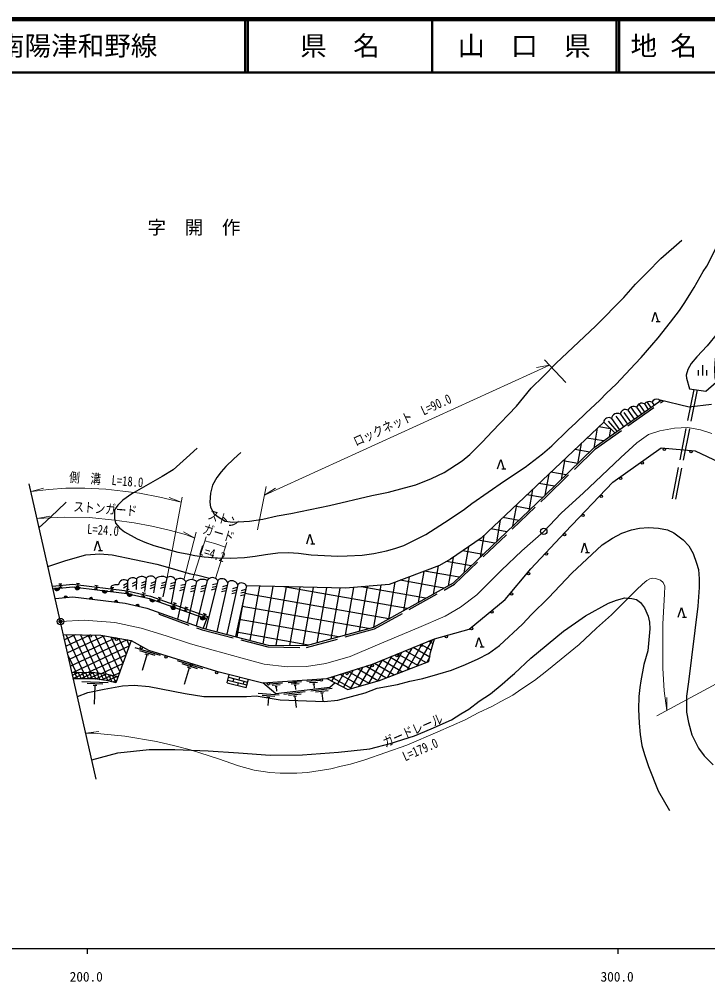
# Model space of a CAD drawing. Units: millimetres at full size, sheet at 1:1000; details may follow other scales. Extents: x 40000 to 680000, y 20000 to 380000.
# Drawn here: x 255222 to 384916, y 198715 to 380000 of the extents above; entities that cross this region are included whole.
import ezdxf
from ezdxf.enums import TextEntityAlignment as Align

# ---------------------------------------------------------------- set-up
doc = ezdxf.new("R2010")
doc.units = ezdxf.units.MM
doc.header["$LTSCALE"] = 1000
doc.header["$PDMODE"] = 32
doc.header["$PDSIZE"] = 500
doc.linetypes.add('CHAIN', pattern=[18.5, 12, -1.5, 3.5, -1.5])
doc.linetypes.add('DASHED', pattern=[7.5, 6, -1.5])
for name, color, linetype, lineweight in [('M-BGD', 7, 'Continuous', 25), ('M-BMK', 2, 'CHAIN', 13), ('M-BMK-OTRS', 5, 'Continuous', 25), ('M-BMK-SRVR', 3, 'Continuous', 25), ('M-STR-HTXT', 7, 'Continuous', 13), ('M-TTL', 2, 'Continuous', 140), ('M-TTL-BAND', 7, 'Continuous', 25), ('M-TTL-LINE', 7, 'Continuous', 50)]:
    doc.layers.add(name, color=color, linetype=linetype, lineweight=lineweight)
for name, color, linetype in [('M-BMK-HTXT', 7, 'Continuous'), ('M-OTRS', 6, 'Continuous'), ('M-TTL-TXT', 7, 'Continuous')]:
    doc.layers.add(name, color=color, linetype=linetype)
doc.styles.add('ＭＳ ゴシック', font='')
doc.styles.get('ＭＳ ゴシック').set_extended_font_data('MS Gothic')

msp = doc.modelspace()

# ---------------------------------------------------------------- hatches: boundary and pattern name
at = {"layer": 'M-BGD'}
for points in [[(261835, 272755, 0.82183), (262822, 272845)], [(266673, 272912, -0.82183), (265690, 273030)], [(271819, 272297, -0.82183), (270835, 272415)], [(264292, 271121), (263669, 271065, -0.84072)], [(269044, 270766), (268422, 270840, -0.84072)], [(273152, 270275), (273773, 270201, 0.84072)], [(276501, 271628, -0.82183), (275535, 271847)], [(280774, 270530, -0.82183), (279842, 270864)], [(277814, 269435), (277203, 269573, -0.84072)], [(284683, 269128, -0.82183), (283751, 269463)], [(290213, 267146, -0.82183), (289280, 267480)]]:
    msp.add_hatch(color=256, dxfattribs=at).paths.add_polyline_path(points)

# ---------------------------------------------------------------- linework, layer by layer
for p, q in [((375226, 323062), (375978, 323062)), ((383163, 312874), (383163, 313919)), ((383963, 312874), (383963, 314866)), ((384763, 312874), (384763, 313919)), ((375707, 308356), (375911, 308068)), ((370428, 306934), (371073, 306020)), ((371506, 306939), (372441, 305616)), ((371938, 307513), (372469, 306762)), ((372971, 307564), (373712, 306515)), ((373465, 307914), (373836, 307389)), ((374402, 307849), (374801, 307284)), ((366783, 304820), (368292, 302685)), ((367617, 305222), (368328, 304217)), ((368450, 305647), (369793, 303745)), ((369095, 305960), (369733, 305057)), ((369880, 306342), (371075, 304651)), ((364095, 302953), (363438, 299227)), ((366601, 302873), (364417, 303258)), ((367433, 302078), (365312, 304105)), ((366140, 304299), (366986, 303329)), ((366617, 302858), (366343, 301308)), ((365291, 300565), (362156, 301118)), ((361048, 300068), (360377, 296265)), ((362674, 298488), (359896, 298978)), ((358000, 297183), (357316, 293303)), ((360455, 296341), (357635, 296838)), ((346115, 295307), (346867, 295307)), ((354953, 294299), (354255, 290341)), ((358236, 294193), (355375, 294698)), ((356017, 292046), (353114, 292558)), ((353794, 289899), (350854, 290418)), ((351906, 291414), (351202, 287421)), ((348859, 288529), (348149, 284502)), ((351552, 287756), (348593, 288278)), ((345812, 285644), (345095, 281582)), ((349311, 285613), (346333, 286138)), ((347069, 283469), (344072, 283998)), ((310158, 281209), (310911, 281209)), ((344827, 281326), (341688, 281880)), ((342764, 282760), (342042, 278663)), ((270179, 279971), (270932, 279971)), ((342586, 279183), (338747, 279860)), ((339848, 280616), (338989, 275744)), ((361902, 279581), (362655, 279581)), ((340344, 277040), (335693, 277860)), ((336959, 278632), (336020, 273303)), ((331420, 276009), (330389, 270166)), ((338102, 274896), (331538, 276054)), ((334139, 277035), (333205, 271734)), ((265999, 273799), (266594, 273728)), ((266296, 273763), (266225, 273167)), ((274861, 273427), (275603, 273821)), ((275603, 274251), (275603, 272646)), ((276551, 273736), (277310, 274097)), ((277332, 274579), (277244, 272615)), ((278285, 273855), (279070, 274154)), ((279138, 274703), (278828, 272197)), ((280047, 273797), (280842, 274070)), ((280923, 274585), (280507, 271948)), ((282053, 273812), (282857, 274055)), ((283002, 274789), (282294, 271200)), ((283792, 273726), (284594, 273975)), ((284667, 274364), (283839, 269962)), ((286604, 274087), (285041, 267034)), ((288633, 274070), (286894, 266370)), ((290597, 274296), (288563, 265772)), ((292602, 274296), (290395, 265175)), ((294494, 273939), (292456, 264637)), ((325981, 273956), (324759, 267029)), ((335232, 272864), (326954, 274323)), ((328700, 274982), (327574, 268598)), ((262822, 272845), (261835, 272755)), ((262652, 273633), (263249, 273688)), ((262706, 273036), (263304, 273090)), ((262951, 273660), (263005, 273063)), ((266673, 272912), (265690, 273030)), ((265927, 273203), (266523, 273132)), ((269393, 272789), (269989, 272718)), ((269464, 273385), (270060, 273313)), ((269762, 273349), (269691, 272753)), ((271819, 272297), (270835, 272415)), ((272366, 272433), (272962, 272362)), ((272437, 273029), (273033, 272958)), ((272565, 273216), (272505, 272719)), ((272735, 272994), (272664, 272398)), ((274861, 272927), (275603, 273321)), ((275200, 272127), (275785, 271995)), ((275332, 272713), (275918, 272580)), ((275625, 272647), (275493, 272061)), ((276529, 273237), (277288, 273597)), ((278162, 272862), (278947, 273162)), ((278224, 273359), (279009, 273658)), ((278400, 272019), (278985, 271887)), ((278692, 271953), (278560, 271368)), ((279891, 272809), (280686, 273082)), ((279969, 273303), (280764, 273576)), ((281859, 272831), (282664, 273073)), ((281956, 273321), (282760, 273564)), ((283607, 272743), (284409, 272993)), ((283699, 273235), (284501, 273484)), ((285474, 272416), (286284, 272640)), ((285582, 272905), (286392, 273128)), ((285690, 273393), (286500, 273616)), ((287450, 272213), (288260, 272433)), ((287560, 272701), (288371, 272921)), ((287670, 273188), (288481, 273409)), ((289336, 272207), (290149, 272417)), ((289452, 272693), (290265, 272904)), ((289568, 273180), (290381, 273390)), ((291418, 272557), (292232, 272765)), ((291536, 273043), (292349, 273251)), ((291653, 273529), (292467, 273737)), ((293352, 272192), (294161, 272418)), ((293459, 272681), (294268, 272906)), ((293566, 273169), (294375, 273395)), ((296375, 273542), (294317, 264152)), ((295237, 271817), (296046, 272043)), ((295344, 272305), (296153, 272531)), ((295451, 272794), (296260, 273019)), ((298048, 273288), (295952, 263725)), ((296993, 271944), (297803, 272170)), ((297100, 272432), (297910, 272658)), ((300466, 273226), (298666, 263017)), ((302994, 273162), (301093, 262384)), ((305521, 273098), (303581, 262097)), ((328310, 269007), (305038, 273111)), ((308048, 273034), (306114, 262063)), ((310575, 272970), (308646, 262029)), ((313103, 272906), (311278, 262557)), ((315630, 272842), (313945, 263289)), ((318188, 272951), (316613, 264020)), ((320767, 273180), (319280, 264751)), ((331771, 270936), (319619, 273078)), ((323345, 273408), (321948, 265483)), ((263669, 271065), (264292, 271121)), ((268422, 270840), (269044, 270766)), ((273152, 270275), (273773, 270201)), ((276501, 271628), (275535, 271847)), ((278267, 271434), (278853, 271302)), ((280774, 270530), (279842, 270864)), ((281192, 270593), (281757, 270390)), ((281395, 271157), (281959, 270955)), ((281677, 271056), (281474, 270491)), ((284221, 270144), (284786, 269941)), ((297490, 270742), (296239, 263650)), ((296886, 271456), (297695, 271681)), ((324849, 267079), (297735, 271860)), ((277203, 269573), (277814, 269435)), ((284683, 269128), (283751, 269463)), ((284019, 269579), (284584, 269376)), ((284504, 270042), (284301, 269478)), ((286206, 268795), (286771, 268592)), ((286409, 269359), (286974, 269157)), ((286691, 269258), (286489, 268693)), ((320991, 265221), (297199, 269416)), ((281548, 267926), (281663, 268246)), ((290213, 267146), (289280, 267480)), ((289683, 267548), (290248, 267345)), ((290653, 267536), (289855, 265309)), ((289886, 268113), (290451, 267910)), ((290168, 268012), (289966, 267447)), ((315356, 263676), (296663, 266972)), ((380146, 267402), (380898, 267402)), ((265786, 264082), (263769, 263141)), ((263968, 264112), (267303, 256960)), ((268643, 264035), (264052, 261894)), ((271269, 263880), (264334, 260646)), ((273397, 263493), (264617, 259399)), ((275525, 263106), (264900, 258152)), ((265358, 264089), (268691, 256941)), ((266748, 264066), (270115, 256845)), ((268138, 264043), (271587, 256646)), ((269528, 264020), (273126, 256304)), ((270945, 263939), (274144, 257079)), ((272452, 263665), (274746, 258744)), ((276275, 262970), (273396, 255013)), ((273959, 263391), (275349, 260410)), ((275466, 263117), (275951, 262076)), ((309721, 262131), (296128, 264528)), ((332984, 263127), (330132, 258187)), ((275886, 261895), (265357, 256986)), ((281842, 260142), (277066, 261623)), ((329199, 261571), (326424, 256765)), ((331817, 258833), (327958, 261061)), ((331092, 262349), (328278, 257476)), ((332550, 259854), (329419, 261662)), ((332825, 261138), (330879, 262262)), ((333171, 262382), (332339, 262862)), ((342026, 261776), (342779, 261776)), ((264457, 260107), (265915, 256978)), ((275286, 260236), (268233, 256947)), ((280798, 260152), (277932, 261040)), ((279276, 260310), (278346, 257309)), ((279610, 260206), (278942, 260413)), ((323522, 259238), (321005, 254879)), ((325414, 260016), (322740, 255384)), ((327311, 257105), (323577, 259261)), ((327307, 260794), (324571, 256054)), ((328813, 257681), (325037, 259861)), ((330315, 258257), (326498, 260461)), ((332556, 259886), (331986, 258898)), ((274686, 258577), (270779, 256755)), ((289824, 257667), (285048, 259148)), ((288780, 257677), (285914, 258565)), ((287258, 257834), (286282, 254686)), ((287593, 257731), (286924, 257938)), ((319877, 257926), (317536, 253870)), ((322774, 255394), (318911, 257625)), ((321638, 258475), (319271, 254375)), ((324306, 255953), (320534, 258131)), ((325808, 256529), (322117, 258661)), ((266406, 256972), (265286, 256449)), ((265383, 256022), (265490, 255791)), ((267844, 256952), (265427, 255825)), ((265625, 256982), (266184, 255782)), ((266318, 256973), (266878, 255772)), ((269281, 256933), (266795, 255774)), ((267012, 256963), (267572, 255763)), ((267706, 256954), (268266, 255754)), ((270469, 256797), (268233, 255754)), ((268400, 256945), (268960, 255745)), ((269094, 256936), (269670, 255701)), ((271616, 256642), (269614, 255709)), ((269807, 256886), (270406, 255602)), ((270543, 256787), (271142, 255503)), ((272626, 256424), (270761, 255554)), ((271279, 256688), (271892, 255373)), ((273603, 256190), (271865, 255379)), ((272024, 256568), (272668, 255187)), ((272801, 256382), (273415, 255064)), ((274086, 256918), (272890, 256360)), ((273577, 256196), (273716, 255897)), ((294383, 255019), (294777, 256586)), ((294646, 256064), (298247, 255157)), ((295615, 255819), (295484, 255297)), ((296717, 256097), (296585, 255575)), ((297984, 254113), (298378, 255679)), ((317787, 253943), (314041, 256106)), ((314597, 256279), (314054, 255340)), ((316357, 256828), (315162, 254759)), ((319449, 254427), (315665, 256612)), ((318117, 257377), (316271, 254179)), ((321112, 254910), (317288, 257118)), ((271993, 255037), (266997, 255224)), ((270983, 254774), (267985, 254887)), ((269822, 254517), (269123, 254544)), ((269473, 254531), (269339, 250977)), ((273567, 255483), (272842, 255145)), ((294383, 255019), (297984, 254113)), ((294514, 255542), (298116, 254635)), ((296454, 255053), (296322, 254531)), ((297555, 255331), (297423, 254809)), ((304820, 254942), (302326, 254768)), ((304342, 254608), (302846, 254503)), ((303789, 254269), (303440, 254244)), ((303615, 254256), (303671, 253443)), ((308401, 255192), (305907, 255018)), ((307923, 254858), (306427, 254753)), ((307370, 254518), (307021, 254494)), ((307196, 254506), (307248, 253758)), ((311902, 255436), (309409, 255262)), ((311425, 255102), (309928, 254998)), ((314148, 253917), (310178, 253431)), ((310872, 254763), (310523, 254738)), ((310697, 254751), (310750, 254002)), ((304189, 252701), (300199, 252986)), ((303370, 252459), (300976, 252630)), ((302431, 252225), (301872, 252265)), ((302152, 252245), (302045, 250749)), ((309064, 253295), (305093, 252810)), ((308306, 252900), (305924, 252609)), ((307429, 252491), (306874, 252423)), ((307152, 252457), (307407, 250364)), ((313391, 253522), (311008, 253230)), ((312514, 253112), (311958, 253044)), ((312236, 253078), (312418, 251589))]:
    msp.add_line(p, q, dxfattribs=at)
at = {"layer": 'M-BGD', "linetype": 'DASHED'}
for p, q in [((382264, 310292), (377982, 288618)), ((382907, 310194), (378619, 288492)), ((372469, 306762), (373000, 306011)), ((373836, 307389), (374207, 306864)), ((369733, 305057), (370371, 304154)), ((371073, 306020), (371719, 305106)), ((366986, 303329), (367832, 302360)), ((368328, 304217), (369038, 303212))]:
    msp.add_line(p, q, dxfattribs=at)
at = {"layer": 'M-BGD'}
for points in [[(288734, 299193), (286757, 297378), (284247, 295162), (282164, 293854), (276433, 290630), (274724, 289392), (273798, 288494), (273190, 287605), (273143, 286968), (273136, 285988), (273351, 285088), (274097, 284227), (275050, 283475), (277418, 282128), (278873, 281525), (280572, 280907), (285109, 279623), (286833, 279294), (288277, 278978), (290080, 278728), (292537, 278530), (294933, 278469), (297666, 278610), (299643, 278892), (301598, 279196), (303958, 279485), (305918, 279539), (307834, 279444), (310213, 279154), (315243, 278866), (317016, 278906), (319844, 279088), (321996, 279404), (324422, 279862), (325996, 280346), (327663, 280910), (329578, 281821), (331830, 282977), (336181, 285806), (339111, 287755), (340480, 288820), (346621, 293033), (350536, 295636), (353801, 298120), (355519, 299637), (358603, 302686), (360095, 303983), (361953, 305781), (364576, 308255), (365870, 309576), (367681, 311253), (371232, 315071), (372379, 316300), (374392, 318644), (375549, 319982), (377873, 322968), (379609, 325139), (380611, 326645), (381702, 328457), (382354, 329499), (384030, 332487), (384724, 333520), (387275, 338436)], [(296979, 298385), (295630, 297230), (294131, 295731), (293236, 294754), (292411, 293668), (291626, 292224), (291224, 290713), (291114, 289062), (291265, 288072), (291857, 286917), (292710, 286271), (294031, 285459), (295462, 285294), (296480, 285335), (298599, 285459), (301117, 285830), (303795, 286464), (306354, 286932), (313634, 288429), (321618, 290300), (324769, 290922), (327769, 291720), (329956, 292311), (332885, 293473), (335279, 294642), (338683, 296798), (340123, 298012), (342493, 300386), (344337, 302353), (348878, 307150), (351665, 310519), (353949, 312775), (356295, 315137), (363859, 322269), (369079, 327586), (371278, 330104), (373534, 332318), (376093, 334941), (380004, 338380)], [(390324, 333199), (389984, 331445), (389799, 330491), (389541, 329008), (389295, 328026), (388434, 325431), (387802, 323950), (387381, 322646), (387158, 322128), (387026, 321370), (386784, 320852), (384794, 318483), (382873, 316421), (381788, 315130), (381179, 314018), (380872, 312947), (380937, 312403), (381500, 310409)], [(381500, 310409), (384554, 309943), (386521, 311650), (386324, 312539), (386238, 314181), (386381, 316011), (387952, 322797), (388091, 323883), (388258, 324418), (389059, 326444), (389555, 327973), (389785, 328952), (390177, 330551), (390511, 331777), (390632, 332520), (390707, 333186)], [(374439, 323062), (375021, 324844), (375603, 323062)], [(262007, 270913), (265300, 271213), (275159, 270035), (279257, 269108), (289783, 265334), (302121, 262116), (309317, 262020), (322018, 265502), (337016, 273858), (354167, 290256), (363547, 299332), (376163, 308246)], [(375707, 308356), (381415, 306979), (385628, 307496)], [(365312, 304105), (342223, 282247), (336466, 278293), (334398, 277133), (324893, 273545), (316662, 272816), (298048, 273288)], [(263547, 264118), (270594, 264003), (276275, 262970), (279543, 261169), (292370, 257192), (301134, 254985), (313133, 255823), (321748, 258509), (333429, 263310), (339993, 265144), (346786, 270708), (351608, 276474), (358053, 283372), (367061, 292790), (376154, 299259), (382536, 298705), (387059, 296562), (390533, 293129), (387885, 272561), (388012, 266918), (388528, 262526), (390215, 257488)], [(345328, 295307), (345910, 297089), (346492, 295307)], [(258972, 284299), (260251, 285394), (262441, 287504), (264083, 289016)], [(266198, 252424), (268139, 253165), (271245, 253843), (274662, 254426), (276851, 254587), (279690, 254350), (286450, 252999), (290018, 252435), (291373, 252435), (298000, 252437), (299843, 252567), (304350, 251830), (312672, 251518), (315250, 251724), (320411, 253145), (322622, 253988), (326483, 254720), (328806, 255327), (331249, 255828), (334081, 256635), (336629, 257413), (339314, 258446), (341691, 259515), (343592, 260544), (345710, 262078), (350036, 266063), (351695, 267864), (354949, 271053), (359330, 275653), (365038, 280977), (366970, 282273), (368713, 283183), (370548, 283816), (372057, 284122), (373760, 284241), (375666, 284161), (377303, 283818), (378557, 283237), (380274, 281970), (381332, 280805), (382151, 279380), (382824, 277559), (383154, 276352), (383273, 274597), (383313, 272960), (383049, 269456), (381309, 255187), (380884, 252479), (380910, 249519), (381262, 247533), (381924, 245251), (383197, 242705), (384256, 241289), (385915, 239564)], [(309371, 281209), (309953, 282991), (310536, 281209)], [(269392, 279971), (269975, 281753), (270557, 279971)], [(361115, 279581), (361697, 281363), (362280, 279581)], [(260638, 276950), (263967, 278030), (267787, 279132), (270426, 279290), (272749, 279132), (281125, 277357), (284013, 276574), (287243, 275629), (288832, 275303), (291046, 274704)], [(261483, 273225), (265333, 273576), (275559, 272354), (279915, 271369), (290477, 267582), (290653, 267536)], [(261594, 272733), (265326, 273073), (275474, 271861), (279775, 270888), (290329, 267104), (290484, 267064)], [(268903, 240492), (273786, 241826), (279721, 242448), (284555, 242448), (290794, 242223), (296545, 241840), (302488, 241408), (308548, 241454), (315386, 241957), (321231, 242578), (325071, 243561), (329661, 245057), (332846, 246324), (336662, 248062), (338383, 249193), (339899, 250071), (341876, 251579), (344018, 252974), (346166, 254747), (347754, 256131), (348536, 256804), (351586, 259650), (357773, 264764), (360007, 266290), (361908, 267637), (366221, 270045), (367727, 270613), (369291, 271010), (370591, 270925), (371517, 270721), (372227, 270120), (372973, 269169), (373707, 267545), (373916, 266457), (373976, 265182), (373599, 261013), (372875, 258460), (372299, 255371), (372106, 254145), (371943, 252468), (371877, 250054), (371974, 247417), (372168, 245268), (372506, 243218), (373014, 241488), (373770, 239263), (375594, 234683), (377685, 230972)], [(379359, 267402), (379941, 269184), (380523, 267402)], [(313133, 255823), (317101, 253744), (323080, 255483), (332405, 259059), (332708, 260718), (333429, 263310)], [(341239, 261776), (341822, 263558), (342404, 261776)], [(273805, 256142), (271839, 256612), (269481, 256930), (265164, 256988)], [(273396, 255013), (271620, 255438), (269393, 255739), (265435, 255792)], [(314703, 255000), (313714, 254166), (303542, 252922), (301134, 254985)]]:
    msp.add_lwpolyline(points, dxfattribs=at)
at = {"layer": 'M-BGD', "linetype": 'DASHED'}
msp.add_lwpolyline([(281548, 267926), (289682, 265009), (302075, 261777), (309361, 261679), (322147, 265185), (337220, 273582), (354403, 290011), (363765, 299070), (376602, 308140)], dxfattribs=at)
at = {"layer": 'M-BGD'}
for centre in [(376758, 298981), (381740, 298549), (372586, 296445), (368512, 293546), (364858, 290161), (361402, 286548), (357949, 282932), (354536, 279278), (351162, 275589), (347954, 271754), (344294, 268376), (340426, 265208), (268595, 263814), (273546, 263237), (335690, 263708), (278216, 261643), (330979, 262060), (282880, 259899), (326354, 260159), (287655, 258418), (321727, 258267), (292433, 256944), (312135, 255528), (316953, 256778), (302159, 254831), (307147, 255180)]:
    msp.add_circle(centre, 225, dxfattribs=at)
for centre, radius, start, end in [((375314, 307436), 1001, 66.84988, 155.59158), ((369383, 305546), 939, 58.02356, 173.80116), ((370972, 305882), 1184, 63.20373, 157.15013), ((372499, 306641), 1037, 62.9148, 163.27389), ((373861, 306832), 1152, 61.97792, 140.56843), ((366263, 304018), 956, 57.03908, 174.8006), ((367923, 304616), 1157, 62.91685, 169.86326), ((274982, 273344), 1099, 55.56358, 174.62483), ((276629, 273564), 1234, 55.3053, 146.19479), ((278292, 273816), 1226, 46.35244, 141.54725), ((279992, 274067), 1065, 29.11738, 143.31117), ((282086, 273424), 1643, 56.12111, 135.04269), ((283671, 273937), 1083, 23.20602, 128.17003), ((285508, 273333), 1330, 34.52354, 129.21554), ((287609, 272945), 1521, 47.71099, 131.33506), ((289773, 272807), 1702, 61.04741, 132.08372), ((291600, 273645), 1196, 33.01638, 146.99038), ((293419, 273432), 1189, 25.21651, 133.36495), ((295288, 273047), 1194, 24.50472, 131.67713), ((297107, 272730), 1093, 30.67243, 132.04135), ((262320, 272898), 505, 196.37975, 354.03794), ((266193, 273068), 505, 184.35494, 342.01313), ((271338, 272453), 505, 184.35494, 342.01313), ((273484, 271852), 1645, 75.82196, 123.99353), ((263985, 271039), 318, 15.09998, 175.31772), ((268727, 270749), 318, 3.07517, 163.2929), ((273456, 270183), 318, 3.07517, 163.2929), ((276040, 271833), 505, 178.43147, 336.08966), ((280341, 270789), 505, 171.44558, 329.10377), ((277496, 269450), 318, 357.1517, 157.36943), ((284250, 269388), 505, 171.44558, 329.10377), ((289780, 267405), 505, 171.44558, 329.10377)]:
    msp.add_arc(centre, radius, start, end, dxfattribs=at)
at = {"layer": 'M-BMK'}
msp.add_lwpolyline([(262996, 266549), (267444, 266848), (273254, 266387), (278188, 265281), (282892, 263851), (287503, 262375), (291745, 261177), (297187, 259655), (301383, 258548), (305718, 258041), (309315, 258087), (313004, 258686), (317569, 259978), (322734, 262191), (330463, 265425), (335443, 267547), (338348, 269253), (341392, 271605), (346049, 276216), (349923, 279859), (354027, 283548), (357301, 286960), (361497, 290788), (364910, 294016), (368531, 297429), (371529, 300242), (373742, 301764), (375863, 302455), (378630, 303009), (381166, 303101), (383564, 302686), (385686, 301994)], dxfattribs=at)
at = {"layer": 'M-BMK-OTRS'}
msp.add_line((269725, 236868), (257111, 292508), dxfattribs=at)
at = {"layer": 'M-BMK-SRVR'}
for centre in [(354027, 283548), (262996, 266549)]:
    msp.add_circle(centre, 600, dxfattribs=at)
at = {"layer": 'M-OTRS'}
msp.add_point((262996, 266549), dxfattribs=at)
at = {"layer": 'M-STR-HTXT'}
for p, q in [((358153, 311595), (354139, 315837)), ((301404, 290337), (355077, 314846)), ((355077, 314846), (352666, 314384)), ((300110, 283864), (301730, 291969)), ((257443, 291044), (259816, 291675)), ((301404, 290337), (303474, 291658)), ((283075, 274841), (285914, 290013)), ((285728, 289020), (283443, 289917)), ((258597, 285955), (261008, 286419)), ((288269, 282275), (286134, 283487)), ((286255, 274434), (288563, 283419)), ((287863, 274445), (290402, 282532)), ((292179, 274691), (294348, 281438)), ((388969, 256157), (375339, 248798)), ((377193, 249798), (377220, 252253)), ((267763, 245521), (270194, 245863))]:
    msp.add_line(p, q, dxfattribs=at)
for points in [[(257443, 291044), (260776, 291446), (263995, 291652), (267552, 291682), (271529, 291492), (274718, 291110), (277892, 290713), (281721, 289977), (285728, 289020)], [(258597, 285955), (263663, 286211), (268461, 286182), (273141, 285681), (276880, 285152), (280201, 284495), (283473, 283788), (286569, 282948), (288269, 282275)], [(290162, 281767), (292056, 281241), (294062, 280549)], [(377193, 249798), (376714, 253497), (376465, 257772), (376436, 266101), (376756, 271736), (376856, 273217), (376521, 273943), (376018, 274361), (375092, 274681), (374516, 274721), (373978, 274623), (373439, 274302), (372635, 273610), (371524, 272527), (366811, 267835), (363965, 265293), (360705, 262238), (354584, 257253), (352264, 255447), (349684, 253779), (348169, 252723), (345968, 251493), (344375, 250622), (341675, 249343), (339215, 248071), (334086, 245779), (328227, 243304), (320304, 240484), (317626, 239709), (315857, 239302), (313909, 238788), (309532, 238111), (307488, 238022), (304373, 238000), (302400, 238126), (299466, 238570), (296538, 239405), (292742, 240726), (287450, 242372), (284534, 243137), (281076, 243966), (275101, 244988), (269285, 245515), (267763, 245521)]]:
    msp.add_lwpolyline(points, dxfattribs=at)
at = {"layer": 'M-TTL'}
msp.add_line((680000, 380000), (40000, 380000), dxfattribs=at)
at = {"layer": 'M-TTL-BAND'}
for p, q in [((40000, 205000), (579000, 205000)), ((268000, 205000), (268000, 204000)), ((368000, 205000), (368000, 204000))]:
    msp.add_line(p, q, dxfattribs=at)
at = {"layer": 'M-TTL-LINE'}
for p, q in [((297750, 380000), (297750, 370000)), ((298250, 380000), (298250, 370000)), ((333000, 380000), (333000, 370000)), ((367750, 380000), (367750, 370000)), ((368250, 380000), (368250, 370000)), ((40000, 370000), (680000, 370000))]:
    msp.add_line(p, q, dxfattribs=at)

# ---------------------------------------------------------------- texts
at = {"layer": 'M-BMK-HTXT', "style": 'ＭＳ ゴシック'}
msp.add_text('字\u3000開\u3000作', height=2566, dxfattribs=at).set_placement((288131, 340801), align=Align.MIDDLE_CENTER)
at = {"layer": 'M-STR-HTXT', "style": 'ＭＳ ゴシック', "width": 0.8}
for s, rotation, p in [('ロックネット\u3000L=90.0', 24.542, (327971, 303181)), ('側\u3000溝\u3000L=18.0', 355.792, (271510, 291820)), ('ストンガード', 355.792, (271325, 286339)), ('ストン', 342.658, (293288, 284511)), ('L=24.0', 355.792, (270894, 282336)), ('ガード', 342.658, (292357, 281813)), ('L=4.2', 342.658, (291145, 277953)), ('ガードレール', 23.444, (329913, 244721)), ('L=179.0', 23.444, (331327, 241102))]:
    msp.add_text(s, height=1833, rotation=rotation, dxfattribs=at).set_placement(p, align=Align.BOTTOM_CENTER)
at = {"layer": 'M-TTL-BAND', "style": 'ＭＳ ゴシック'}
for s, p in [('200.0', (267844, 198195)), ('300.0', (367844, 198195))]:
    msp.add_text(s, height=1833, dxfattribs=at).set_placement(p, align=Align.BOTTOM_CENTER)
at = {"layer": 'M-TTL-TXT', "style": 'ＭＳ ゴシック'}
for s, p in [('主要地方道\u3000新南陽津和野線', (216234, 375000)), ('地 名', (370380, 375000))]:
    msp.add_text(s, height=3666, dxfattribs=at).set_placement(p, align=Align.MIDDLE_LEFT)
for s, p in [('県\u3000名', (315625, 375000)), ('山\u3000口\u3000県', (350375, 375000))]:
    msp.add_text(s, height=3666, dxfattribs=at).set_placement(p, align=Align.MIDDLE_CENTER)

doc.saveas('drawing.dxf')
